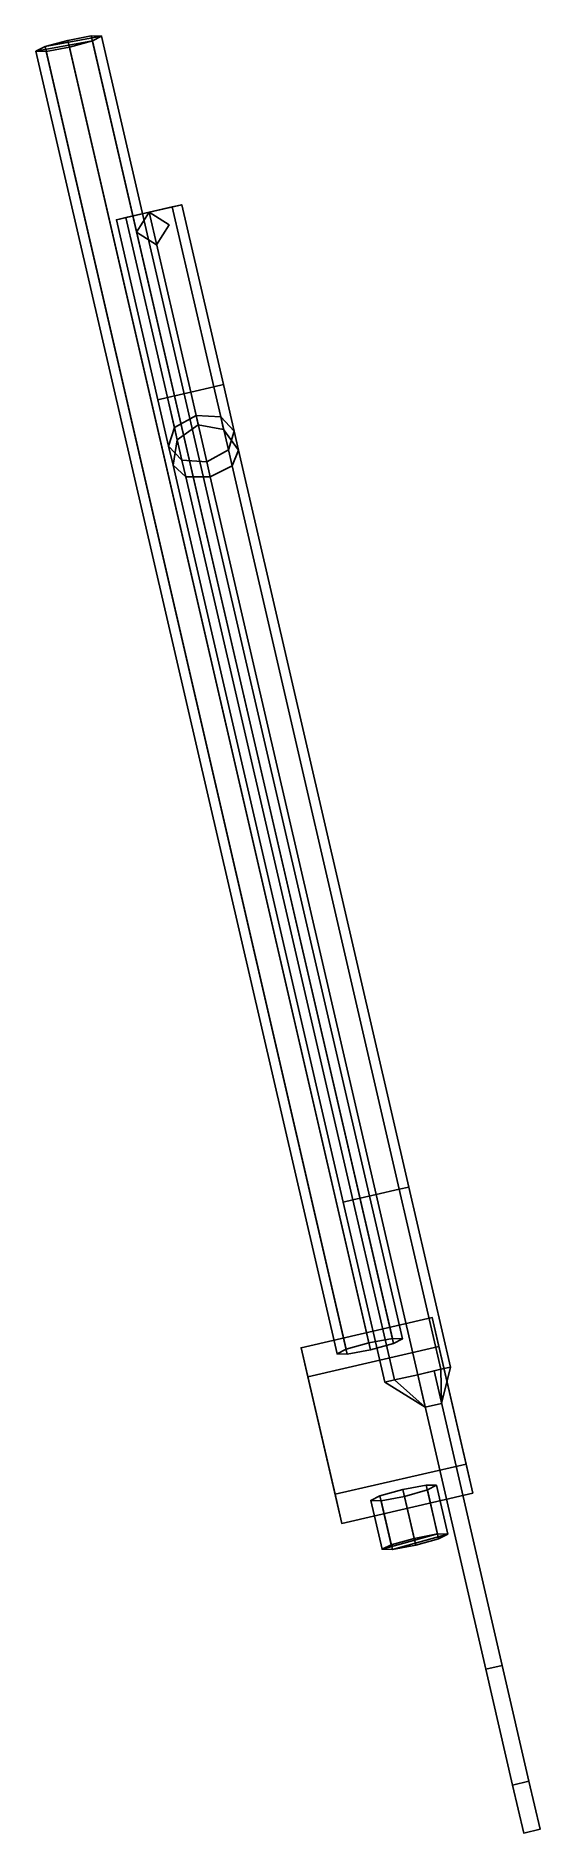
# Model space of a CAD drawing. Extents: x -1.02 to -0.72, y -0.77 to 0.29.
import ezdxf

# ---------------------------------------------------------------- set-up
doc = ezdxf.new("R2010")
doc.units = 0
doc.layers.add('TOOLS', color=3, linetype='CONTINUOUS')

msp = doc.modelspace()

# ---------------------------------------------------------------- linework, layer by layer
at = {"layer": 'TOOLS'}
for points in [[(-0.9859, 0.2917, 0.8159), (-1.0195, 0.2855, 0.83), (-1.0141, 0.2883, 0.8441), (-0.9805, 0.2945, 0.83)], [(-0.9995, 0.288, 0.8101), (-1.0134, 0.2854, 0.8159), (-1.0195, 0.2855, 0.83), (-0.9859, 0.2917, 0.8159)], [(-0.9805, 0.2945, 0.83), (-1.0141, 0.2883, 0.8441), (-1.0005, 0.292, 0.8499), (-0.9866, 0.2946, 0.8441)], [(-1.0005, 0.292, 0.8499), (-1.0141, 0.2883, 0.8441), (-0.8351, -0.487, 0.9277), (-0.8215, -0.4832, 0.9335)], [(-0.9866, 0.2946, 0.8441), (-1.0005, 0.292, 0.8499), (-0.8215, -0.4832, 0.9335), (-0.8076, -0.4806, 0.9277)], [(-0.9995, 0.288, 0.8101), (-0.9859, 0.2917, 0.8159), (-0.8069, -0.4835, 0.8996), (-0.8206, -0.4873, 0.8937)], [(-0.9805, 0.2945, 0.83), (-0.9866, 0.2946, 0.8441), (-0.8076, -0.4806, 0.9277), (-0.8015, -0.4807, 0.9136)], [(-0.9859, 0.2917, 0.8159), (-0.9805, 0.2945, 0.83), (-0.8015, -0.4807, 0.9136), (-0.8069, -0.4835, 0.8996)], [(-1.0141, 0.2883, 0.8441), (-1.0195, 0.2855, 0.83), (-0.8405, -0.4897, 0.9136), (-0.8351, -0.487, 0.9277)], [(-1.0195, 0.2855, 0.83), (-1.0134, 0.2854, 0.8159), (-0.8345, -0.4898, 0.8996), (-0.8405, -0.4897, 0.9136)], [(-1.0134, 0.2854, 0.8159), (-0.9995, 0.288, 0.8101), (-0.8206, -0.4873, 0.8937), (-0.8345, -0.4898, 0.8996)], [(-0.9385, 0.1929, 0.7459), (-0.9717, 0.1852, 0.76), (-0.966, 0.1866, 0.7741), (-0.9328, 0.1942, 0.76)], [(-0.9385, 0.1929, 0.6659), (-0.9717, 0.1852, 0.68), (-0.966, 0.1866, 0.6941), (-0.9328, 0.1942, 0.68)], [(-0.9522, 0.1897, 0.74), (-0.966, 0.1866, 0.7459), (-0.9717, 0.1852, 0.76), (-0.9385, 0.1929, 0.7459)], [(-0.9522, 0.1897, 0.66), (-0.966, 0.1866, 0.6659), (-0.9717, 0.1852, 0.68), (-0.9385, 0.1929, 0.6659)], [(-0.9328, 0.1942, 0.76), (-0.966, 0.1866, 0.7741), (-0.9522, 0.1897, 0.78), (-0.9385, 0.1929, 0.7741)], [(-0.9328, 0.1942, 0.68), (-0.966, 0.1866, 0.6941), (-0.9522, 0.1897, 0.7), (-0.9385, 0.1929, 0.6941)], [(-0.9385, 0.1929, 0.7741), (-0.9522, 0.1897, 0.78), (-0.9275, 0.0826, 0.78), (-0.9137, 0.0857, 0.7741)], [(-0.9522, 0.1897, 0.74), (-0.9385, 0.1929, 0.7459), (-0.9137, 0.0857, 0.7459), (-0.9275, 0.0826, 0.74)], [(-0.9522, 0.1897, 0.66), (-0.9385, 0.1929, 0.6659), (-0.9137, 0.0857, 0.6659), (-0.9275, 0.0826, 0.66)], [(-0.9385, 0.1929, 0.6941), (-0.9522, 0.1897, 0.7), (-0.9275, 0.0826, 0.7), (-0.9137, 0.0857, 0.6941)], [(-0.9328, 0.1942, 0.76), (-0.9385, 0.1929, 0.7741), (-0.9137, 0.0857, 0.7741), (-0.908, 0.0871, 0.76)], [(-0.9385, 0.1929, 0.7459), (-0.9328, 0.1942, 0.76), (-0.908, 0.0871, 0.76), (-0.9137, 0.0857, 0.7459)], [(-0.9385, 0.1929, 0.6659), (-0.9328, 0.1942, 0.68), (-0.908, 0.0871, 0.68), (-0.9137, 0.0857, 0.6659)], [(-0.9328, 0.1942, 0.68), (-0.9385, 0.1929, 0.6941), (-0.9137, 0.0857, 0.6941), (-0.908, 0.0871, 0.68)], [(-0.966, 0.1866, 0.7741), (-0.9717, 0.1852, 0.76), (-0.947, 0.0781, 0.76), (-0.9413, 0.0794, 0.7741)], [(-0.9717, 0.1852, 0.76), (-0.966, 0.1866, 0.7459), (-0.9413, 0.0794, 0.7459), (-0.947, 0.0781, 0.76)], [(-0.9717, 0.1852, 0.68), (-0.966, 0.1866, 0.6659), (-0.9413, 0.0794, 0.6659), (-0.947, 0.0781, 0.68)], [(-0.966, 0.1866, 0.6941), (-0.9717, 0.1852, 0.68), (-0.947, 0.0781, 0.68), (-0.9413, 0.0794, 0.6941)], [(-0.9522, 0.1897, 0.78), (-0.966, 0.1866, 0.7741), (-0.9413, 0.0794, 0.7741), (-0.9275, 0.0826, 0.78)], [(-0.966, 0.1866, 0.7459), (-0.9522, 0.1897, 0.74), (-0.9275, 0.0826, 0.74), (-0.9413, 0.0794, 0.7459)], [(-0.966, 0.1866, 0.6659), (-0.9522, 0.1897, 0.66), (-0.9275, 0.0826, 0.66), (-0.9413, 0.0794, 0.6659)], [(-0.9522, 0.1897, 0.7), (-0.966, 0.1866, 0.6941), (-0.9413, 0.0794, 0.6941), (-0.9275, 0.0826, 0.7)], [(-0.9522, 0.1897, 0.7), (-0.9597, 0.1778, 0.69), (-0.9597, 0.1778, 0.75), (-0.9522, 0.1897, 0.74)], [(-0.9403, 0.1822, 0.69), (-0.9522, 0.1897, 0.7), (-0.9522, 0.1897, 0.74), (-0.9403, 0.1822, 0.75)], [(-0.9478, 0.1703, 0.7), (-0.9403, 0.1822, 0.69), (-0.9403, 0.1822, 0.75), (-0.9478, 0.1703, 0.74)], [(-0.9597, 0.1778, 0.69), (-0.9478, 0.1703, 0.7), (-0.9478, 0.1703, 0.74), (-0.9597, 0.1778, 0.75)], [(-0.9243, 0.0688, 0.7059), (-0.9096, 0.0679, 0.7017), (-0.9137, 0.0857, 0.6941), (-0.9275, 0.0826, 0.7)], [(-0.9051, 0.0484, 0.6817), (-0.918, 0.0412, 0.6776), (-0.9275, 0.0826, 0.66), (-0.9137, 0.0857, 0.6659)], [(-0.9275, 0.0826, 0.74), (-0.9137, 0.0857, 0.7459), (-0.9096, 0.0679, 0.7383), (-0.9243, 0.0688, 0.7341)], [(-0.9137, 0.0857, 0.7741), (-0.9275, 0.0826, 0.78), (-0.918, 0.0412, 0.7624), (-0.9051, 0.0484, 0.7583)], [(-0.9096, 0.0679, 0.7017), (-0.9017, 0.0595, 0.6917), (-0.908, 0.0871, 0.68), (-0.9137, 0.0857, 0.6941)], [(-0.9017, 0.0595, 0.6917), (-0.9051, 0.0484, 0.6817), (-0.9137, 0.0857, 0.6659), (-0.908, 0.0871, 0.68)], [(-0.9137, 0.0857, 0.7459), (-0.908, 0.0871, 0.76), (-0.9017, 0.0595, 0.7483), (-0.9096, 0.0679, 0.7383)], [(-0.908, 0.0871, 0.76), (-0.9137, 0.0857, 0.7741), (-0.9051, 0.0484, 0.7583), (-0.9017, 0.0595, 0.7483)], [(-0.9406, 0.0505, 0.6917), (-0.9372, 0.0616, 0.7017), (-0.9413, 0.0794, 0.6941), (-0.947, 0.0781, 0.68)], [(-0.9327, 0.0421, 0.6817), (-0.9406, 0.0505, 0.6917), (-0.947, 0.0781, 0.68), (-0.9413, 0.0794, 0.6659)], [(-0.947, 0.0781, 0.76), (-0.9413, 0.0794, 0.7459), (-0.9372, 0.0616, 0.7383), (-0.9406, 0.0505, 0.7483)], [(-0.9413, 0.0794, 0.7741), (-0.947, 0.0781, 0.76), (-0.9406, 0.0505, 0.7483), (-0.9327, 0.0421, 0.7583)], [(-0.9372, 0.0616, 0.7017), (-0.9243, 0.0688, 0.7059), (-0.9275, 0.0826, 0.7), (-0.9413, 0.0794, 0.6941)], [(-0.918, 0.0412, 0.6776), (-0.9327, 0.0421, 0.6817), (-0.9413, 0.0794, 0.6659), (-0.9275, 0.0826, 0.66)], [(-0.9413, 0.0794, 0.7459), (-0.9275, 0.0826, 0.74), (-0.9243, 0.0688, 0.7341), (-0.9372, 0.0616, 0.7383)], [(-0.9275, 0.0826, 0.78), (-0.9413, 0.0794, 0.7741), (-0.9327, 0.0421, 0.7583), (-0.918, 0.0412, 0.7624)], [(-0.9355, 0.0542, 0.72), (-0.923, 0.0631, 0.72), (-0.9243, 0.0688, 0.7059), (-0.9372, 0.0616, 0.7017)], [(-0.9372, 0.0616, 0.7383), (-0.9243, 0.0688, 0.7341), (-0.923, 0.0631, 0.72), (-0.9355, 0.0542, 0.72)], [(-0.923, 0.0631, 0.72), (-0.9079, 0.0605, 0.72), (-0.9096, 0.0679, 0.7017), (-0.9243, 0.0688, 0.7059)], [(-0.9243, 0.0688, 0.7341), (-0.9096, 0.0679, 0.7383), (-0.9079, 0.0605, 0.72), (-0.923, 0.0631, 0.72)], [(-0.9079, 0.0605, 0.72), (-0.899, 0.0481, 0.72), (-0.9017, 0.0595, 0.6917), (-0.9096, 0.0679, 0.7017)], [(-0.9096, 0.0679, 0.7383), (-0.9017, 0.0595, 0.7483), (-0.899, 0.0481, 0.72), (-0.9079, 0.0605, 0.72)], [(-0.938, 0.0391, 0.72), (-0.9355, 0.0542, 0.72), (-0.9372, 0.0616, 0.7017), (-0.9406, 0.0505, 0.6917)], [(-0.9406, 0.0505, 0.7483), (-0.9372, 0.0616, 0.7383), (-0.9355, 0.0542, 0.72), (-0.938, 0.0391, 0.72)], [(-0.899, 0.0481, 0.72), (-0.9029, 0.0387, 0.7059), (-0.9051, 0.0484, 0.6817), (-0.9017, 0.0595, 0.6917)], [(-0.9017, 0.0595, 0.7483), (-0.9051, 0.0484, 0.7583), (-0.9029, 0.0387, 0.7341), (-0.899, 0.0481, 0.72)], [(-0.9304, 0.0323, 0.7059), (-0.938, 0.0391, 0.72), (-0.9406, 0.0505, 0.6917), (-0.9327, 0.0421, 0.6817)], [(-0.9327, 0.0421, 0.7583), (-0.9406, 0.0505, 0.7483), (-0.938, 0.0391, 0.72), (-0.9304, 0.0323, 0.7341)], [(-0.9029, 0.0387, 0.7059), (-0.9159, 0.0322, 0.7), (-0.918, 0.0412, 0.6776), (-0.9051, 0.0484, 0.6817)], [(-0.9051, 0.0484, 0.7583), (-0.918, 0.0412, 0.7624), (-0.9159, 0.0322, 0.74), (-0.9029, 0.0387, 0.7341)], [(-0.899, 0.0481, 0.72), (-0.9029, 0.0387, 0.7341), (-0.8035, -0.3917, 0.7341), (-0.7978, -0.3904, 0.72)], [(-0.9029, 0.0387, 0.7059), (-0.899, 0.0481, 0.72), (-0.7978, -0.3904, 0.72), (-0.8035, -0.3917, 0.7059)], [(-0.9304, 0.0323, 0.7341), (-0.938, 0.0391, 0.72), (-0.8368, -0.3994, 0.72), (-0.8311, -0.3981, 0.7341)], [(-0.938, 0.0391, 0.72), (-0.9304, 0.0323, 0.7059), (-0.8311, -0.3981, 0.7059), (-0.8368, -0.3994, 0.72)], [(-0.9159, 0.0322, 0.7), (-0.9304, 0.0323, 0.7059), (-0.9327, 0.0421, 0.6817), (-0.918, 0.0412, 0.6776)], [(-0.918, 0.0412, 0.7624), (-0.9327, 0.0421, 0.7583), (-0.9304, 0.0323, 0.7341), (-0.9159, 0.0322, 0.74)], [(-0.9159, 0.0322, 0.74), (-0.9304, 0.0323, 0.7341), (-0.8311, -0.3981, 0.7341), (-0.8173, -0.3949, 0.74)], [(-0.9304, 0.0323, 0.7059), (-0.9159, 0.0322, 0.7), (-0.8173, -0.3949, 0.7), (-0.8311, -0.3981, 0.7059)], [(-0.9029, 0.0387, 0.7341), (-0.9159, 0.0322, 0.74), (-0.8173, -0.3949, 0.74), (-0.8035, -0.3917, 0.7341)], [(-0.9159, 0.0322, 0.7), (-0.9029, 0.0387, 0.7059), (-0.8035, -0.3917, 0.7059), (-0.8173, -0.3949, 0.7)], [(-0.8173, -0.3949, 0.74), (-0.8311, -0.3981, 0.7341), (-0.8063, -0.5052, 0.7341), (-0.7925, -0.5021, 0.74)], [(-0.8311, -0.3981, 0.7059), (-0.8173, -0.3949, 0.7), (-0.7925, -0.5021, 0.7), (-0.8063, -0.5052, 0.7059)], [(-0.8035, -0.3917, 0.7341), (-0.8173, -0.3949, 0.74), (-0.7925, -0.5021, 0.74), (-0.7788, -0.4989, 0.7341)], [(-0.8173, -0.3949, 0.7), (-0.8035, -0.3917, 0.7059), (-0.7788, -0.4989, 0.7059), (-0.7925, -0.5021, 0.7)], [(-0.7978, -0.3904, 0.72), (-0.8035, -0.3917, 0.7341), (-0.7788, -0.4989, 0.7341), (-0.773, -0.4976, 0.72)], [(-0.8035, -0.3917, 0.7059), (-0.7978, -0.3904, 0.72), (-0.773, -0.4976, 0.72), (-0.7788, -0.4989, 0.7059)], [(-0.8311, -0.3981, 0.7341), (-0.8368, -0.3994, 0.72), (-0.812, -0.5066, 0.72), (-0.8063, -0.5052, 0.7341)], [(-0.8368, -0.3994, 0.72), (-0.8311, -0.3981, 0.7059), (-0.8063, -0.5052, 0.7059), (-0.812, -0.5066, 0.72)], [(-0.7839, -0.4681, 0.9932), (-0.7799, -0.4854, 0.8241), (-0.8579, -0.5034, 0.8241), (-0.8619, -0.4861, 0.9932)], [(-0.8619, -0.4861, 0.9932), (-0.8417, -0.5733, 1.0026), (-0.7638, -0.5553, 1.0026), (-0.7839, -0.4681, 0.9932)], [(-0.7638, -0.5553, 1.0026), (-0.7598, -0.5726, 0.8335), (-0.7799, -0.4854, 0.8241), (-0.7839, -0.4681, 0.9932)], [(-0.8579, -0.5034, 0.8241), (-0.8377, -0.5906, 0.8335), (-0.8417, -0.5733, 1.0026), (-0.8619, -0.4861, 0.9932)], [(-0.7799, -0.4854, 0.8241), (-0.7598, -0.5726, 0.8335), (-0.8377, -0.5906, 0.8335), (-0.8579, -0.5034, 0.8241)], [(-0.7925, -0.5021, 0.74), (-0.8063, -0.5052, 0.7341), (-0.788, -0.5215, 0.7341), (-0.788, -0.5215, 0.74)], [(-0.8063, -0.5052, 0.7059), (-0.7925, -0.5021, 0.7), (-0.788, -0.5215, 0.7), (-0.788, -0.5215, 0.7059)], [(-0.7788, -0.4989, 0.7341), (-0.7925, -0.5021, 0.74), (-0.788, -0.5215, 0.74), (-0.7783, -0.5193, 0.7341)], [(-0.7925, -0.5021, 0.7), (-0.7788, -0.4989, 0.7059), (-0.7783, -0.5193, 0.7059), (-0.788, -0.5215, 0.7)], [(-0.7828, -0.4998, 0.82), (-0.7828, -0.4998, 0.62), (-0.7925, -0.5021, 0.62), (-0.7925, -0.5021, 0.82)], [(-0.7828, -0.4998, 0.62), (-0.7423, -0.6752, 0.62), (-0.752, -0.6774, 0.62), (-0.7925, -0.5021, 0.62)], [(-0.7925, -0.5021, 0.82), (-0.752, -0.6774, 0.82), (-0.7423, -0.6752, 0.82), (-0.7828, -0.4998, 0.82)], [(-0.7925, -0.5021, 0.62), (-0.752, -0.6774, 0.62), (-0.752, -0.6774, 0.82), (-0.7925, -0.5021, 0.82)], [(-0.7423, -0.6752, 0.82), (-0.7423, -0.6752, 0.62), (-0.7828, -0.4998, 0.62), (-0.7828, -0.4998, 0.82)], [(-0.773, -0.4976, 0.72), (-0.7788, -0.4989, 0.7341), (-0.7783, -0.5193, 0.7341), (-0.7783, -0.5193, 0.72)], [(-0.7788, -0.4989, 0.7059), (-0.773, -0.4976, 0.72), (-0.7783, -0.5193, 0.72), (-0.7783, -0.5193, 0.7059)], [(-0.8063, -0.5052, 0.7341), (-0.812, -0.5066, 0.72), (-0.788, -0.5215, 0.72), (-0.788, -0.5215, 0.7341)], [(-0.812, -0.5066, 0.72), (-0.8063, -0.5052, 0.7059), (-0.788, -0.5215, 0.7059), (-0.788, -0.5215, 0.72)], [(-0.8417, -0.5733, 1.0026), (-0.8377, -0.5906, 0.8335), (-0.7598, -0.5726, 0.8335), (-0.7638, -0.5553, 1.0026)], [(-0.815, -0.5742, 0.9371), (-0.8204, -0.5769, 0.923), (-0.8137, -0.606, 0.9262), (-0.8083, -0.6033, 0.9402)], [(-0.8204, -0.5769, 0.923), (-0.8143, -0.5771, 0.909), (-0.8076, -0.6061, 0.9121), (-0.8137, -0.606, 0.9262)], [(-0.8014, -0.5704, 0.9429), (-0.815, -0.5742, 0.9371), (-0.8083, -0.6033, 0.9402), (-0.7946, -0.5995, 0.9461)], [(-0.8143, -0.5771, 0.909), (-0.8004, -0.5745, 0.9031), (-0.7937, -0.6035, 0.9063), (-0.8076, -0.6061, 0.9121)], [(-0.7874, -0.5678, 0.9371), (-0.8014, -0.5704, 0.9429), (-0.7946, -0.5995, 0.9461), (-0.7807, -0.5969, 0.9402)], [(-0.8004, -0.5745, 0.9031), (-0.7868, -0.5707, 0.909), (-0.7801, -0.5998, 0.9121), (-0.7937, -0.6035, 0.9063)], [(-0.7814, -0.5679, 0.923), (-0.7874, -0.5678, 0.9371), (-0.7807, -0.5969, 0.9402), (-0.7747, -0.597, 0.9262)], [(-0.7868, -0.5707, 0.909), (-0.7814, -0.5679, 0.923), (-0.7747, -0.597, 0.9262), (-0.7801, -0.5998, 0.9121)], [(-0.7946, -0.5995, 0.9461), (-0.8083, -0.6033, 0.9402), (-0.8137, -0.606, 0.9262), (-0.7807, -0.5969, 0.9402)], [(-0.7807, -0.5969, 0.9402), (-0.8137, -0.606, 0.9262), (-0.8076, -0.6061, 0.9121), (-0.7747, -0.597, 0.9262)], [(-0.7747, -0.597, 0.9262), (-0.8076, -0.6061, 0.9121), (-0.7937, -0.6035, 0.9063), (-0.7801, -0.5998, 0.9121)], [(-0.7264, -0.7441, 0.7907), (-0.7423, -0.6752, 0.82), (-0.752, -0.6774, 0.82), (-0.7361, -0.7463, 0.7907)], [(-0.7423, -0.6752, 0.62), (-0.7264, -0.7441, 0.6493), (-0.7361, -0.7463, 0.6493), (-0.752, -0.6774, 0.62)], [(-0.752, -0.6774, 0.62), (-0.7361, -0.7463, 0.6493), (-0.7361, -0.7463, 0.7907), (-0.752, -0.6774, 0.82)], [(-0.7264, -0.7441, 0.7907), (-0.7264, -0.7441, 0.6493), (-0.7423, -0.6752, 0.62), (-0.7423, -0.6752, 0.82)], [(-0.7198, -0.7726, 0.72), (-0.7264, -0.7441, 0.7907), (-0.7361, -0.7463, 0.7907), (-0.7295, -0.7749, 0.72)], [(-0.7264, -0.7441, 0.6493), (-0.7198, -0.7726, 0.72), (-0.7295, -0.7749, 0.72), (-0.7361, -0.7463, 0.6493)], [(-0.7361, -0.7463, 0.6493), (-0.7295, -0.7749, 0.72), (-0.7295, -0.7749, 0.72), (-0.7361, -0.7463, 0.7907)], [(-0.7198, -0.7726, 0.72), (-0.7198, -0.7726, 0.72), (-0.7264, -0.7441, 0.6493), (-0.7264, -0.7441, 0.7907)]]:
    msp.add_3dface(points, dxfattribs=at)

doc.saveas('drawing.dxf')
